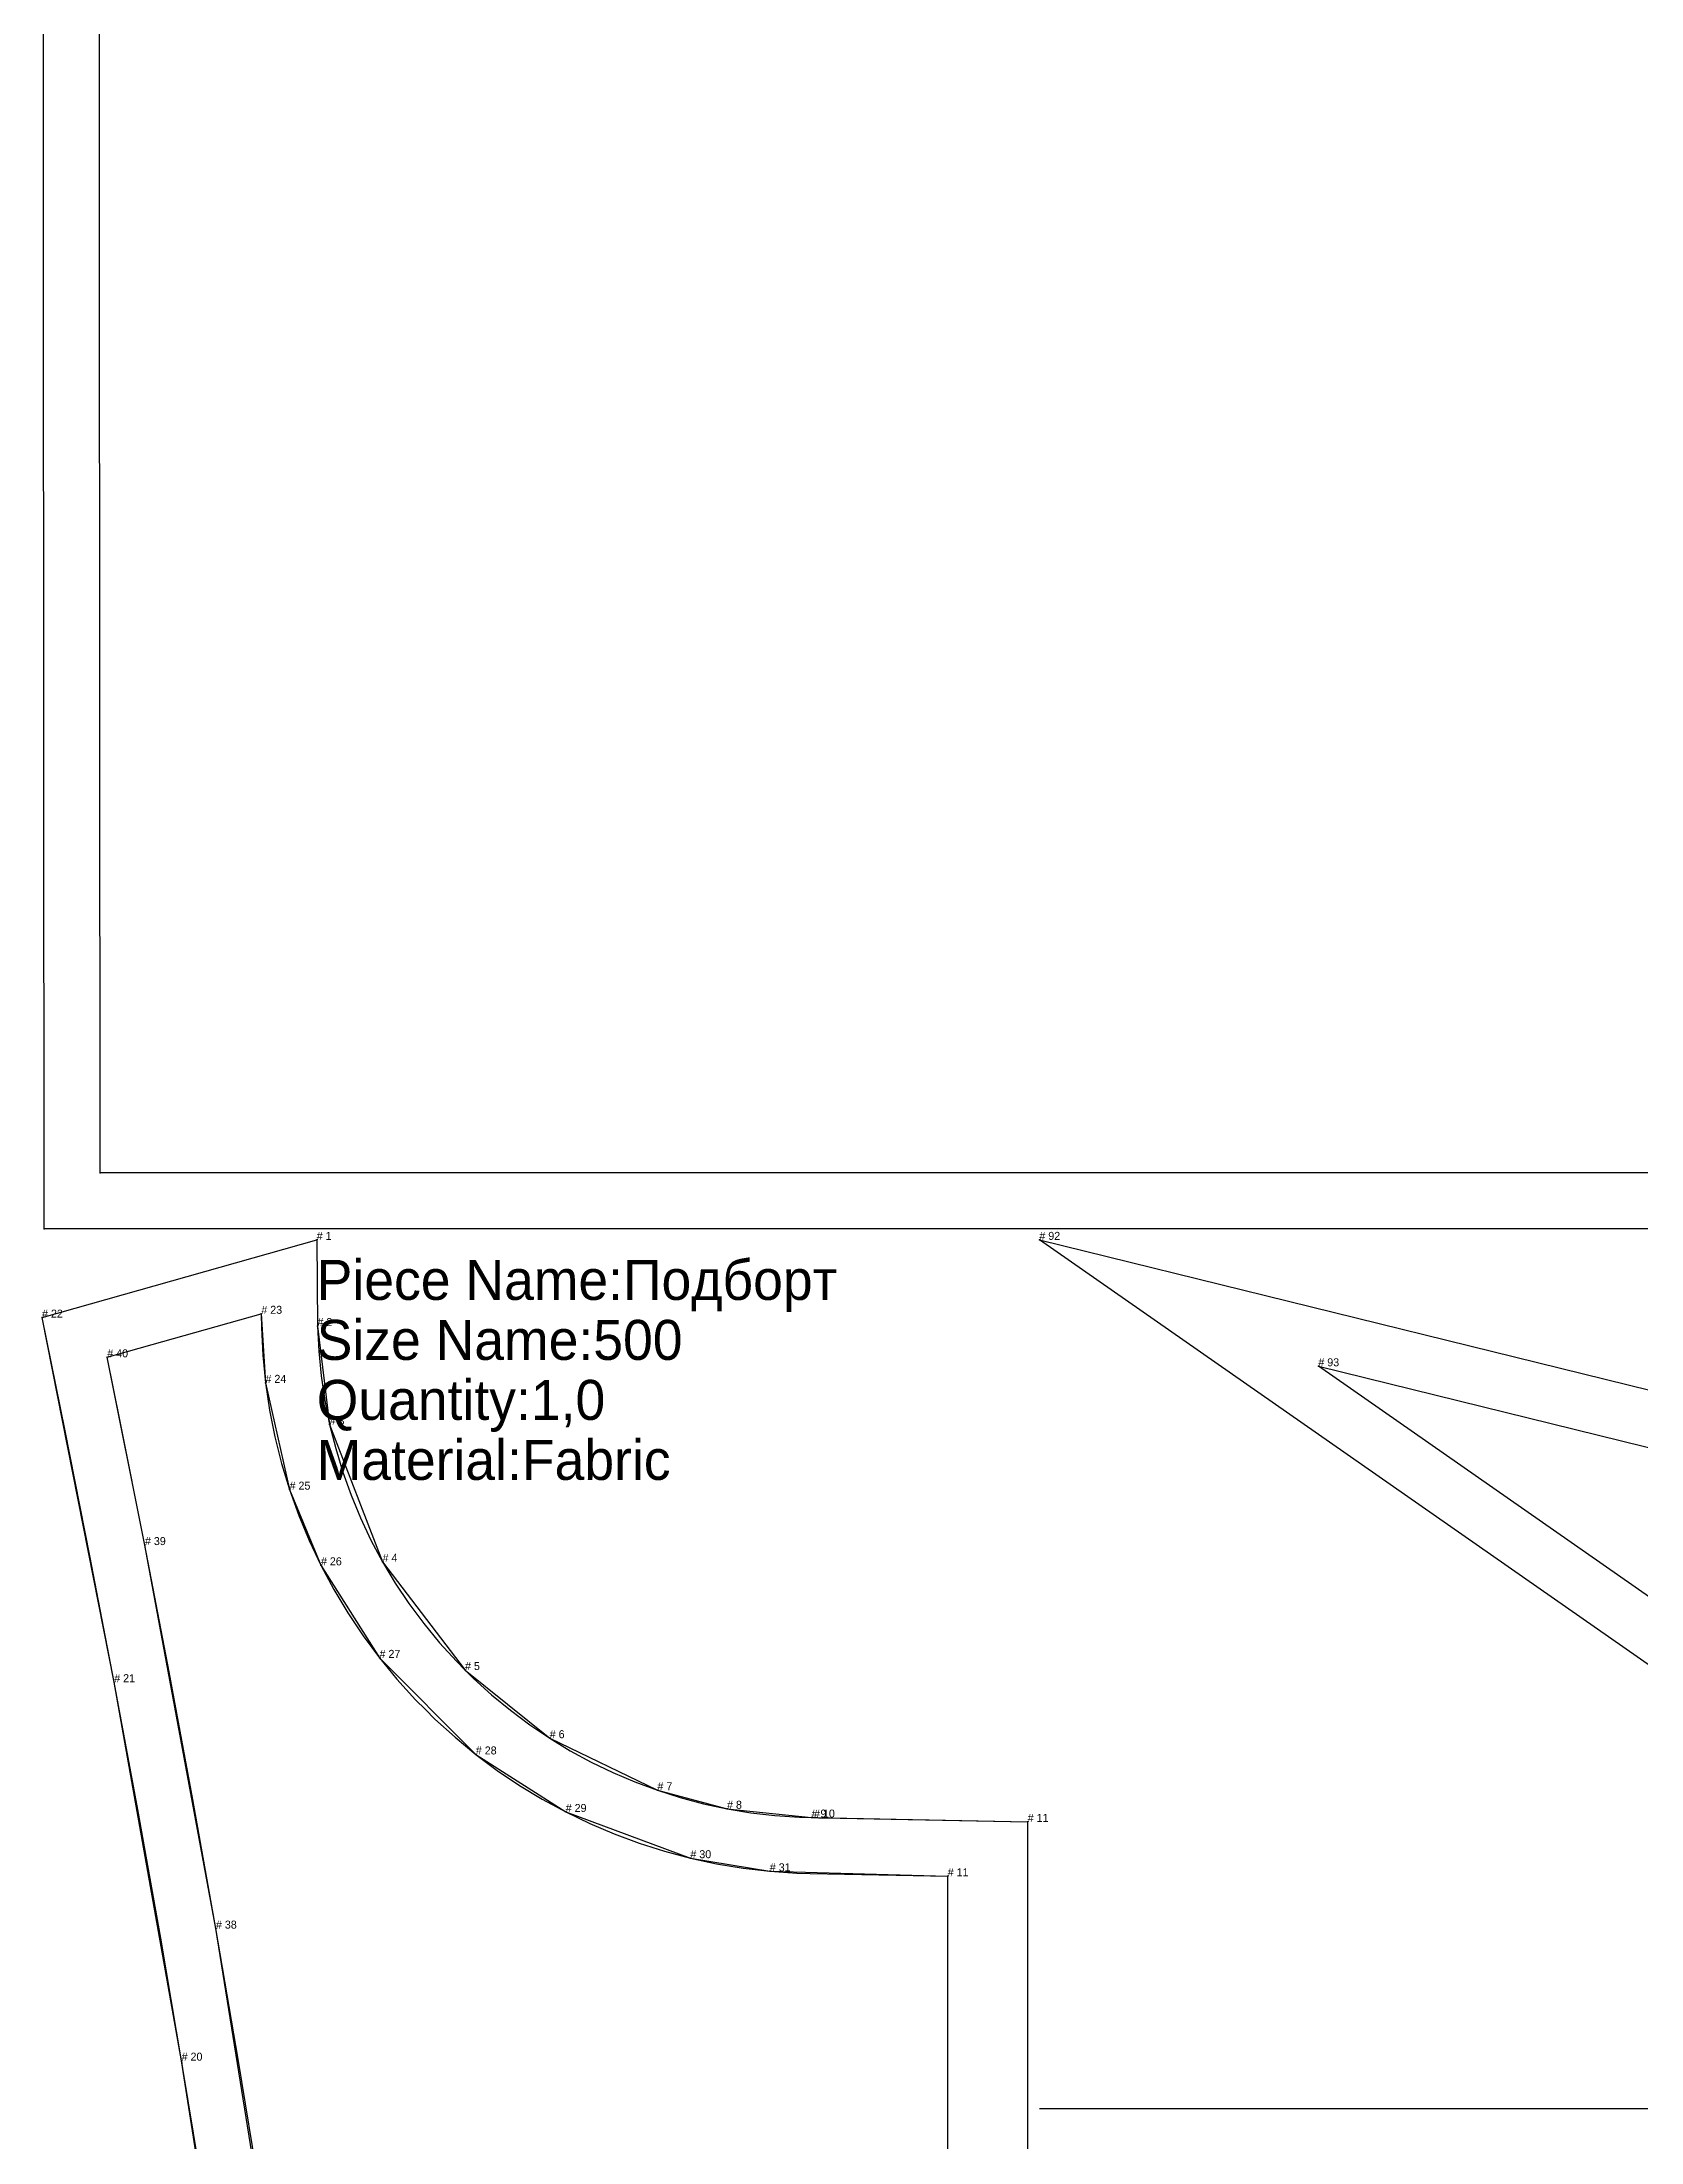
# Model space of a CAD drawing. Extents: x 0 to 1211, y -69 to 1230.
# Drawn here: x 320.1 to 519.9, y 551.6 to 814.1 of the extents above; entities that cross this region are included whole.
import ezdxf

# ---------------------------------------------------------------- set-up
doc = ezdxf.new("R2010")
doc.units = 0
for name, color, linetype in [('1', 7, 'CONTINUOUS'), ('14', 7, 'CONTINUOUS'), ('2', 7, 'CONTINUOUS'), ('3', 7, 'CONTINUOUS'), ('5', 7, 'CONTINUOUS'), ('84', 7, 'CONTINUOUS'), ('87', 7, 'CONTINUOUS')]:
    doc.layers.add(name, color=color, linetype=linetype)

# ---------------------------------------------------------------- blocks, each defined once
blk = doc.blocks.new('piece-113_s500_M')
at = {"layer": '1'}
blk.add_lwpolyline([(354.47, 664.37), (354.56, 653.6), (356.08, 641.28), (362.7, 624.13), (373, 610.6), (383.58, 602.08), (397.04, 595.57), (405.74, 593.26), (416.3, 592.16), (416.61, 592.16), (443.3, 591.62), (443.3, 6.6), (376.31, 6.6), (375.53, 105.56), (372.91, 199.51), (368.52, 286.1), (362.44, 366.24), (354.77, 440.85), (345.59, 510.82), (337.59, 561.77), (329.17, 609.08), (320.15, 654.65)], close=True, dxfattribs=at)
at = {"layer": '14'}
blk.add_lwpolyline([(347.55, 655.13), (348.07, 646.5), (351.08, 633.15), (355, 623.69), (362.32, 612.12), (374.35, 600.05), (385.58, 592.86), (401.16, 587.08), (411.08, 585.44), (433.3, 584.82), (433.3, 16.6), (383.3, 16.6), (382.53, 105.69), (379.91, 199.78), (375.51, 286.54), (369.42, 366.87), (361.72, 441.66), (352.52, 511.83), (341.88, 578.28), (333.01, 626.22), (328.3, 649.69)], close=True, dxfattribs=at)
at = {"layer": '2'}
for p in [(354.47, 664.37), (320.15, 654.65), (347.55, 655.13), (328.3, 649.69), (443.3, 591.62), (433.3, 584.82)]:
    blk.add_point(p, dxfattribs=at)
at = {"layer": '3'}
for p in [(354.56, 653.6), (348.07, 646.5), (356.08, 641.28), (351.08, 633.15), (333.01, 626.22), (355, 623.69), (362.7, 624.13), (362.32, 612.12), (329.17, 609.08), (373, 610.6), (383.58, 602.08), (374.35, 600.05), (397.04, 595.57), (405.74, 593.26), (385.58, 592.86), (416.3, 592.16), (416.61, 592.16), (401.16, 587.08), (411.08, 585.44), (341.88, 578.28), (337.59, 561.77)]:
    blk.add_point(p, dxfattribs=at)
at = {"layer": '84'}
blk.add_lwpolyline([(340.46, 544.36), (337.76, 560.81), (337.67, 561.34), (337.65, 561.42), (337.64, 561.5), (337.63, 561.58), (337.61, 561.67), (337.59, 561.77), (334.98, 577.07), (332.12, 593.16), (329.17, 609.08), (326.14, 624.86), (323.03, 640.51), (320.15, 654.65), (354.47, 664.37), (354.56, 653.6), (354.72, 650.46), (355.02, 647.37), (355.48, 644.31), (356.08, 641.28), (356.84, 638.29), (357.73, 635.35), (358.77, 632.45), (359.94, 629.62), (361.25, 626.84), (362.7, 624.13), (364.28, 621.48), (366, 618.91), (367.84, 616.43), (369.81, 614.02), (371.92, 611.69), (373, 610.6), (374.06, 609.55), (376.33, 607.49), (378.67, 605.57), (381.08, 603.76), (383.58, 602.08), (386.14, 600.52), (388.78, 599.09), (391.47, 597.79), (394.23, 596.61), (397.04, 595.57), (399.9, 594.66), (402.8, 593.89), (405.74, 593.26), (408.72, 592.76), (411.72, 592.41), (414.78, 592.2), (416.3, 592.16), (416.61, 592.16), (416.75, 592.15), (416.89, 592.15), (417.03, 592.15), (417.16, 592.14), (417.29, 592.14), (417.41, 592.14), (417.53, 592.14), (417.65, 592.13), (417.76, 592.13), (443.3, 591.62), (443.3, 6.6)], dxfattribs=at)
at = {"layer": '87'}
blk.add_lwpolyline([(347.37, 545.46), (344.66, 561.96), (341.88, 578.28), (339, 594.41), (336.05, 610.38), (333.01, 626.21), (333.01, 626.22), (329.89, 641.89), (328.3, 649.69), (347.55, 655.13), (347.56, 653.4), (347.73, 649.94), (348.07, 646.5), (348.58, 643.1), (349.25, 639.74), (350.09, 636.42), (351.08, 633.15), (352.23, 629.93), (353.54, 626.78), (355, 623.69), (356.61, 620.68), (358.36, 617.74), (360.27, 614.89), (362.32, 612.12), (364.5, 609.45), (366.83, 606.89), (368.05, 605.65), (369.25, 604.46), (371.75, 602.19), (374.35, 600.05), (377.03, 598.05), (379.8, 596.18), (382.65, 594.45), (385.58, 592.86), (388.58, 591.41), (391.64, 590.11), (394.76, 588.95), (397.94, 587.94), (401.16, 587.08), (404.43, 586.38), (407.74, 585.83), (411.08, 585.44), (414.44, 585.21), (416.13, 585.16), (433.3, 584.82), (433.3, 16.6)], dxfattribs=at)
at = {"layer": '1'}
for s, height, p in [('# 1', 1, (354.47, 664.37)), ('Piece Name:Подборт', 5, (354.47, 656.87)), ('# 22', 1, (320.15, 654.65)), ('# 2', 1, (354.56, 653.6)), ('Size Name:500', 5, (354.47, 649.37)), ('Quantity:1,0', 5, (354.47, 641.87)), ('# 3', 1, (356.08, 641.28)), ('Material:Fabric', 5, (354.47, 634.37)), ('# 4', 1, (362.7, 624.13)), ('# 21', 1, (329.17, 609.08)), ('# 5', 1, (373, 610.6)), ('# 6', 1, (383.58, 602.08)), ('# 7', 1, (397.04, 595.57)), ('# 8', 1, (405.74, 593.26)), ('# 9', 1, (416.3, 592.16)), ('# 10', 1, (416.61, 592.16)), ('# 11', 1, (443.3, 591.62)), ('# 20', 1, (337.59, 561.77))]:
    blk.add_text(s, height=height, dxfattribs=at).set_placement(p)
at = {"layer": '14'}
for s, p in [('# 23', (347.55, 655.13)), ('# 40', (328.3, 649.69)), ('# 24', (348.07, 646.5)), ('# 25', (351.08, 633.15)), ('# 39', (333.01, 626.22)), ('# 26', (355, 623.69)), ('# 27', (362.32, 612.12)), ('# 28', (374.35, 600.05)), ('# 29', (385.58, 592.86)), ('# 30', (401.16, 587.08)), ('# 31', (411.08, 585.44)), ('# 11', (433.3, 584.82)), ('# 38', (341.88, 578.28))]:
    blk.add_text(s, height=1, dxfattribs=at).set_placement(p)
blk = doc.blocks.new('piece_Detail_s500-117_M')
at = {"layer": '1'}
blk.add_lwpolyline([(600.32, 626.04), (600.32, 555.78), (444.76, 664.37)], close=True, dxfattribs=at)
at = {"layer": '14'}
blk.add_lwpolyline([(590.32, 621.29), (590.32, 571.29), (479.62, 648.57)], close=True, dxfattribs=at)
at = {"layer": '2'}
for p in [(444.76, 664.37), (479.62, 648.57), (600.32, 626.04), (590.32, 621.29), (590.32, 571.29), (600.32, 555.78)]:
    blk.add_point(p, dxfattribs=at)
at = {"layer": '5'}
blk.add_line((444.76, 555.78), (600.32, 555.78), dxfattribs=at)
at = {"layer": '84'}
blk.add_lwpolyline([(600.32, 626.04), (600.32, 555.78), (444.76, 664.37)], close=True, dxfattribs=at)
at = {"layer": '87'}
blk.add_lwpolyline([(590.32, 621.29), (590.32, 571.29), (479.62, 648.57)], close=True, dxfattribs=at)
at = {"layer": '1'}
for s, height, p in [('# 92', 1, (444.76, 664.37)), ('# 90', 1, (600.32, 626.04)), ('Piece Name:Detail (5)', 5, (600.32, 618.54)), ('Size Name:500', 5, (600.32, 611.04)), ('Quantity:1,0', 5, (600.32, 603.54)), ('Material:Fabric', 5, (600.32, 596.04)), ('# 91', 1, (600.32, 555.78))]:
    blk.add_text(s, height=height, dxfattribs=at).set_placement(p)
at = {"layer": '14'}
for s, p in [('# 93', (479.62, 648.57)), ('# 83', (590.32, 621.29)), ('# 83', (590.32, 571.29))]:
    blk.add_text(s, height=1, dxfattribs=at).set_placement(p)
blk = doc.blocks.new('piece_Detail_s500-118_M')
at = {"layer": '1'}
blk.add_lwpolyline([(642.68, 1050.63), (642.68, 665.76), (320.42, 665.76), (320.15, 1034.58), (341.44, 1035.34), (348.27, 1037.1), (352.33, 1039.75), (357.6, 1046.63), (365.36, 1059.76), (371.39, 1072.29), (377.48, 1090.57), (381.75, 1117.82), (382.87, 1147.29), (385.53, 1179.74), (385.71, 1189.63), (384.75, 1209.64), (385.65, 1230.05)], close=True, dxfattribs=at)
at = {"layer": '14'}
blk.add_lwpolyline([(632.68, 1049.07), (632.68, 672.76), (327.42, 672.76), (327.15, 1027.58), (338.8, 1027.99), (351.05, 1030.67), (357.09, 1034.6), (361.94, 1040.47), (371.51, 1056.42), (377.85, 1069.59), (384.26, 1088.86), (388.74, 1117.29), (389.86, 1146.83), (392.53, 1179.4), (392.72, 1189.73), (391.75, 1209.53), (392.08, 1217.02)], close=True, dxfattribs=at)
at = {"layer": '2'}
for p in [(327.42, 672.76), (320.42, 665.76)]:
    blk.add_point(p, dxfattribs=at)
at = {"layer": '84'}
blk.add_lwpolyline([(642.68, 1050.63), (642.68, 665.76), (320.42, 665.76), (320.15, 1034.58)], dxfattribs=at)
at = {"layer": '87'}
blk.add_lwpolyline([(632.68, 1049.07), (632.68, 672.76), (327.42, 672.76), (327.15, 1027.58)], dxfattribs=at)

msp = doc.modelspace()

# ---------------------------------------------------------------- block references
at = {"layer": '1'}
for name in ['piece_Detail_s500-118_M', 'piece-113_s500_M', 'piece_Detail_s500-117_M']:
    msp.add_blockref(name, (0, 0), dxfattribs=at)

doc.saveas('drawing.dxf')
